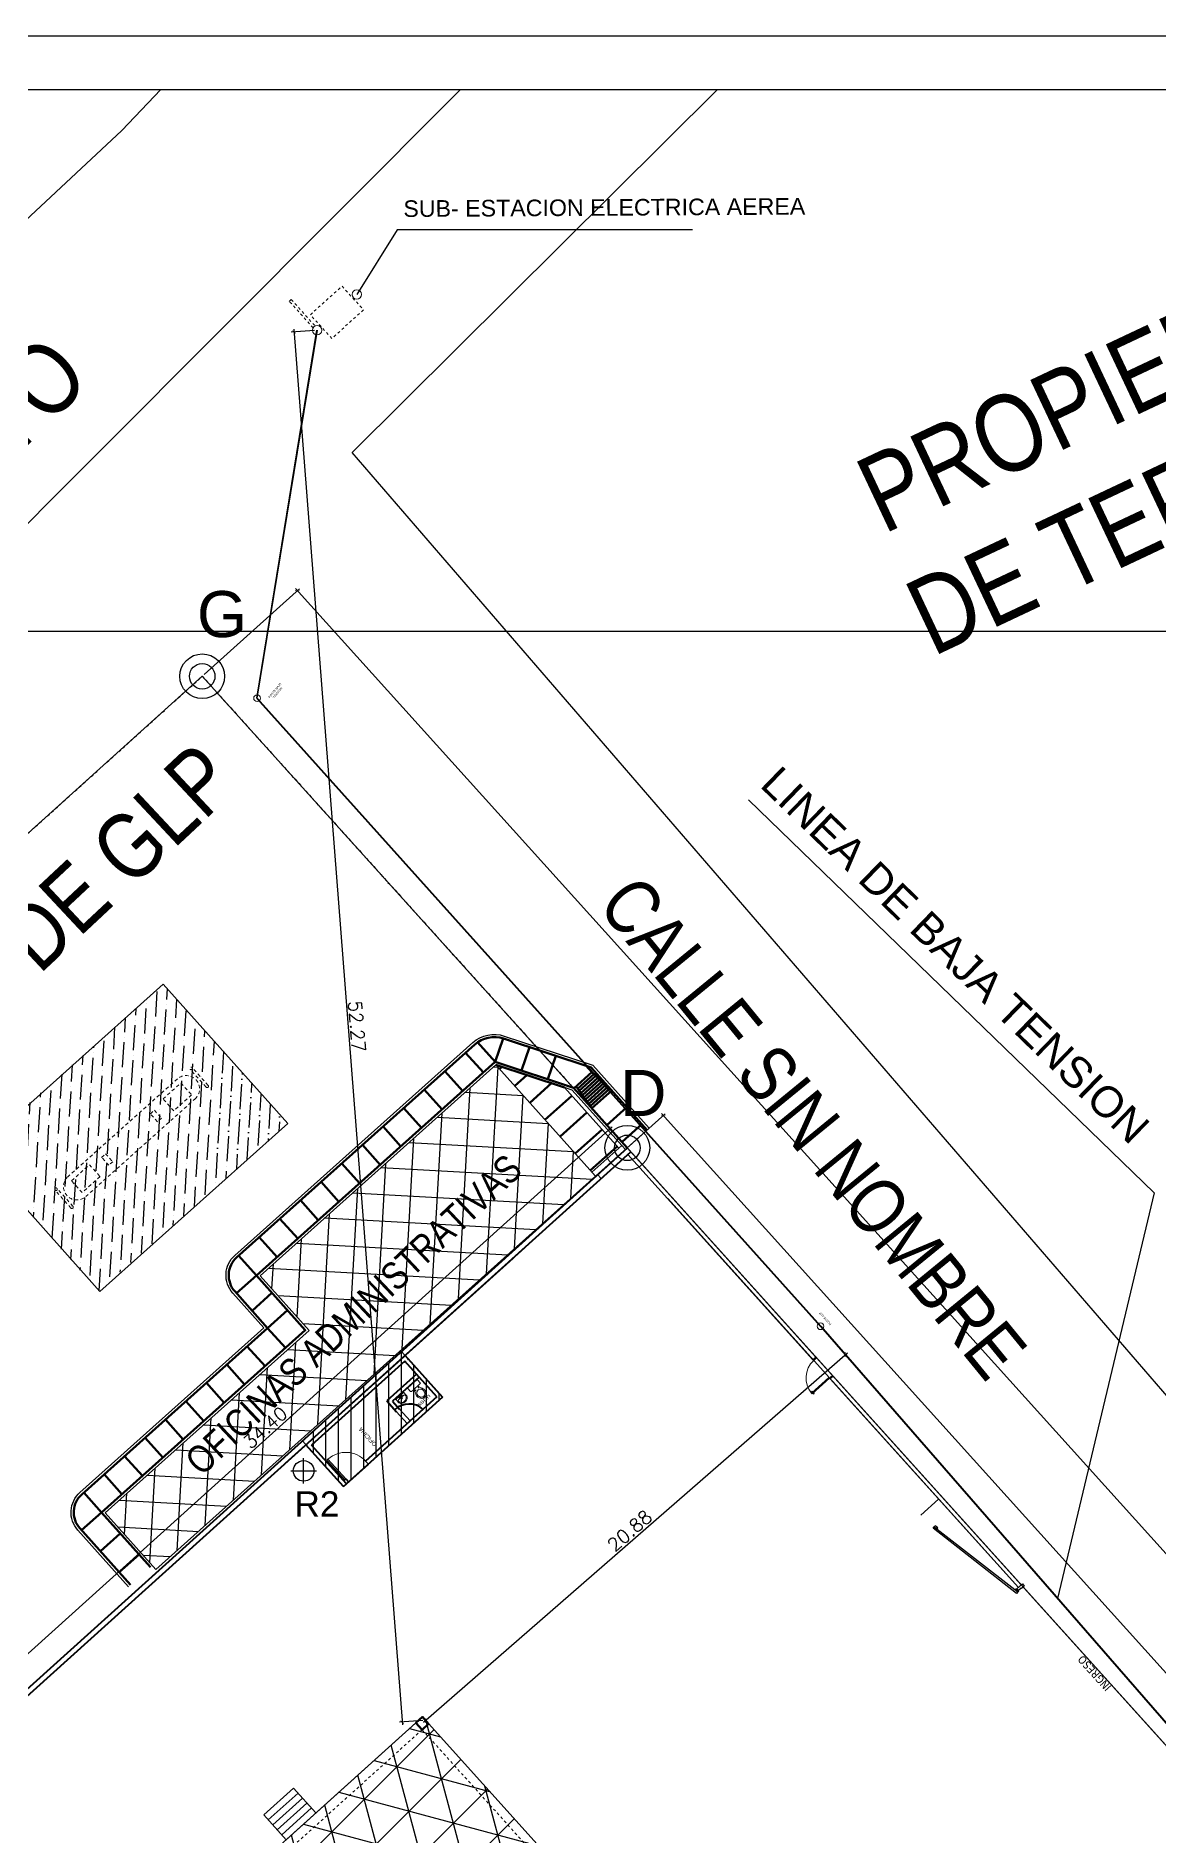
# Model space of a CAD drawing. Header units: metres. Extents: x -2639 to -2278, y 1912 to 2089.
# Drawn here: x -2504.5 to -2462.4, y 2021.7 to 2089.2 of the extents above; entities that cross this region are included whole.
import ezdxf

# ---------------------------------------------------------------- set-up
doc = ezdxf.new("R2010")
doc.units = ezdxf.units.M
for name, pattern in [('CENTER', [50.8, 31.75, -6.35, 6.35, -6.35]), ('DASHED2', [0.375, 0.25, -0.125]), ('DesignArq-linea-continua-2010', [0]), ('HIDDEN', [0.375, 0.25, -0.125])]:
    doc.linetypes.add(name, pattern=pattern)
for name, color, linetype in [('0.1', 1, 'Continuous'), ('015', 40, 'Continuous'), ('02', 2, 'Continuous'), ('03', 3, 'Continuous'), ('04', 4, 'Continuous'), ('4', 5, 'Continuous'), ('AMBIENTES', 3, 'Continuous'), ('TEXTURA PISO', 252, 'Continuous')]:
    doc.layers.add(name, color=color, linetype=linetype)
for name, color, linetype, lineweight in [('0.2', 2, 'Continuous', 9), ('005', 8, 'Continuous', 80), ('ESTIL - S.H. -  2012', 94, 'DesignArq-linea-continua-2010', 15), ('JARDIN', 7, 'Continuous', 5), ('muro00', 252, 'Continuous', 0), ('muro02', 3, 'Continuous', 18), ('muro08', 2, 'Continuous', 60), ('MUROS', 1, 'Continuous', 40), ('piso', 30, 'Continuous', 9), ('proyeccion', 5, 'HIDDEN', 13), ('PROYECCIONES', 4, 'DASHED2', 5), ('puerta', 6, 'Continuous', 15), ('T-TITULOS', 4, 'DASHED2', 5), ('VIAS', 8, 'HIDDEN', 9)]:
    doc.layers.add(name, color=color, linetype=linetype, lineweight=lineweight)
doc.styles.add('ARIAL NARROW', font='ARIALN.TTF')
doc.styles.add('COTA50', font='romans.shx', dxfattribs={"height": 0.5})
doc.styles.add('LG', font='swiss.ttf')
doc.styles.add('ROMANS', font='arial.ttf')
doc.styles.add('TITLEINFO', font='arial.ttf', dxfattribs={"height": 0.2})
doc.styles.add('TITULOS', font='tahoma.ttf', dxfattribs={"height": 0.3})
doc.dimstyles.new('1-100', dxfattribs={"dimscale": 0.1, "dimtxt": 0.5, "dimasz": 1.2, "dimexe": 1, "dimexo": 1, "dimgap": 0.8, "dimtad": 1, "dimzin": 4, "dimdsep": 46, "dimtxsty": 'COTA50', "dimblk": 'ARCHTICK', "dimcen": 2.5, "dimdle": 1, "dimclrd": 1, "dimclre": 1, "dimclrt": 256, "dimadec": 0, "dimazin": 0, "dimtfac": 1, "dimtix": 1, "dimtmove": 2, "dimatfit": 3, "dimfxl": 0, "dimtolj": 1, "dimtzin": 4, "dimarcsym": 0})

# ---------------------------------------------------------------- blocks, each defined once
blk = doc.blocks.new('_ARCHTICK')
at = {"color": 0, "linetype": 'ByBlock', "const_width": 0.15}
blk.add_lwpolyline([(-0.5, -0.5), (0.5, 0.5)], dxfattribs=at)
blk = doc.blocks.new('*D57')
at = {"color": 1, "lineweight": -2}
for p, q in [((-2494.031, 2078.164), (-2494.902, 2078.096)), ((-2494.81, 2078.204), (-2490.734, 2025.895)), ((-2489.971, 2026.055), (-2490.841, 2025.987))]:
    blk.add_line(p, q, dxfattribs=at)
at = {"layer": 'Defpoints', "color": 0}
for p in [(-2493.932, 2078.172), (-2490.741, 2025.995), (-2489.871, 2026.062)]:
    blk.add_point(p, dxfattribs=at)
at = {"color": 1, "lineweight": -2, "xscale": 0.1199999999999999, "yscale": 0.1199999999999999, "zscale": 0.1199999999999999}
for p, rotation in [((-2494.802, 2078.104), 94.45563861861714), ((-2490.741, 2025.995), 274.4556386186171)]:
    blk.add_blockref('_ARCHTICK', p, dxfattribs=dict(at, rotation=rotation))
at = {"insert": (-2492.443, 2052.075), "char_height": 0.5, "attachment_point": 5, "rotation": 274.45564, "style": 'COTA50'}
blk.add_mtext('\\A1;52.27', dxfattribs=at)
blk = doc.blocks.new('*D59')
at = {"color": 1, "lineweight": -2}
for p, q in [((-2535.42, 2031.678), (-2536.284, 2030.898)), ((-2468.575, 1955.944), (-2536.277, 2031.04)), ((-2467.852, 1956.731), (-2468.716, 1955.952))]:
    blk.add_line(p, q, dxfattribs=at)
at = {"layer": 'Defpoints', "color": 0}
for p in [(-2535.346, 2031.745), (-2536.21, 2030.965), (-2467.778, 1956.798)]:
    blk.add_point(p, dxfattribs=at)
at = {"color": 1, "lineweight": -2, "xscale": 0.1199999999999999, "yscale": 0.1199999999999999, "zscale": 0.1199999999999999}
for p, rotation in [((-2536.21, 2030.965), 132.0361737343098), ((-2468.642, 1956.019), 312.0361737343098)]:
    blk.add_blockref('_ARCHTICK', p, dxfattribs=dict(at, rotation=rotation))
at = {"insert": (-2502.181, 1993.713), "char_height": 0.5, "attachment_point": 5, "rotation": 312.03617, "style": 'COTA50'}
blk.add_mtext('\\A1;100.91', dxfattribs=at)
blk = doc.blocks.new('*D62')
at = {"color": 1, "lineweight": -2}
for p, q in [((-2508.433, 2025.266), (-2482.876, 2048.307)), ((-2482.37, 2047.595), (-2483.017, 2048.314)), ((-2507.778, 2024.688), (-2508.426, 2025.407))]:
    blk.add_line(p, q, dxfattribs=at)
at = {"layer": 'Defpoints', "color": 0}
for p in [(-2482.951, 2048.24), (-2482.303, 2047.521), (-2507.711, 2024.614)]:
    blk.add_point(p, dxfattribs=at)
at = {"color": 1, "lineweight": -2, "xscale": 0.1199999999999999, "yscale": 0.1199999999999999, "zscale": 0.1199999999999999}
for p, rotation in [((-2482.951, 2048.24), 42.03617373431035), ((-2508.359, 2025.333), 222.0361737343104)]:
    blk.add_blockref('_ARCHTICK', p, dxfattribs=dict(at, rotation=rotation))
at = {"insert": (-2495.876, 2037.031), "char_height": 0.5, "attachment_point": 5, "rotation": 42.03617, "style": 'COTA50'}
blk.add_mtext('\\A1;34.40', dxfattribs=at)
blk = doc.blocks.new('*D63')
at = {"color": 1, "lineweight": -2}
for p, q in [((-2482.228, 2047.588), (-2480.884, 2048.8)), ((-2481.025, 2048.808), (-2429.259, 1991.389)), ((-2430.597, 1990.318), (-2429.252, 1991.531))]:
    blk.add_line(p, q, dxfattribs=at)
at = {"layer": 'Defpoints', "color": 0}
for p in [(-2482.303, 2047.521), (-2429.326, 1991.464), (-2430.671, 1990.251)]:
    blk.add_point(p, dxfattribs=at)
at = {"color": 1, "lineweight": -2, "xscale": 0.1199999999999999, "yscale": 0.1199999999999999, "zscale": 0.1199999999999999}
for p, rotation in [((-2480.958, 2048.733), 132.0361737343096), ((-2429.326, 1991.464), 312.0361737343096)]:
    blk.add_blockref('_ARCHTICK', p, dxfattribs=dict(at, rotation=rotation))
at = {"insert": (-2454.897, 2020.319), "char_height": 0.5, "attachment_point": 5, "rotation": 312.03617, "style": 'COTA50'}
blk.add_mtext('\\A1;76.72', dxfattribs=at)
blk = doc.blocks.new('*D65')
at = {"color": 1, "lineweight": -2}
blk.add_line((-2489.947, 2025.997), (-2474.05, 2039.839), dxfattribs=at)
at = {"layer": 'Defpoints', "color": 0}
for p in [(-2474.125, 2039.773), (-2474.125, 2039.773), (-2489.871, 2026.062)]:
    blk.add_point(p, dxfattribs=at)
at = {"color": 1, "lineweight": -2, "xscale": 0.1199999999999999, "yscale": 0.1199999999999999, "zscale": 0.1199999999999999}
for p, rotation in [((-2474.125, 2039.773), 41.0489622867885), ((-2489.871, 2026.062), 221.0489622867885)]:
    blk.add_blockref('_ARCHTICK', p, dxfattribs=dict(at, rotation=rotation))
at = {"insert": (-2482.215, 2033.167), "char_height": 0.5, "attachment_point": 5, "rotation": 41.04896, "style": 'COTA50'}
blk.add_mtext('\\A1;20.88', dxfattribs=at)
blk = doc.blocks.new('*D66')
at = {"color": 1, "lineweight": -2}
for p, q in [((-2498.165, 2065.265), (-2494.597, 2068.481)), ((-2427.037, 1993.393), (-2494.738, 2068.489)), ((-2430.597, 1990.318), (-2427.029, 1993.535))]:
    blk.add_line(p, q, dxfattribs=at)
at = {"layer": 'Defpoints', "color": 0}
for p in [(-2494.671, 2068.414), (-2498.239, 2065.198, -2.189), (-2430.671, 1990.251, -2.189)]:
    blk.add_point(p, dxfattribs=at)
at = {"color": 1, "lineweight": -2, "xscale": 0.1199999999999999, "yscale": 0.1199999999999999, "zscale": 0.1199999999999999}
for p, rotation in [((-2494.671, 2068.414), 132.0361737343099), ((-2427.103, 1993.468), 312.0361737343098)]:
    blk.add_blockref('_ARCHTICK', p, dxfattribs=dict(at, rotation=rotation))
at = {"insert": (-2460.642, 2031.162), "char_height": 0.5, "attachment_point": 5, "rotation": 312.03617, "style": 'COTA50'}
blk.add_mtext('\\A1;100.91', dxfattribs=at)
blk = doc.blocks.new('COSTA GAS_ CASCO$0$P-100')
at = {"layer": 'puerta', "color": 9}
for p, q in [((0.045, 0), (0, 0)), ((0, -0.15), (0, 0)), ((0.045, -0.105), (0.045, 0)), ((0.955, 0), (1, 0)), ((0.955, -0.105), (0.955, 0)), ((1, -0.15), (1, 0)), ((0.035, -0.15), (0, -0.15)), ((0.045, -0.105), (0.035, -0.105)), ((0.035, -0.15), (0.035, -0.105)), ((0.045, -0.15), (0.045, -1.06)), ((0.045, -0.15), (0.08, -0.15)), ((0.08, -1.06), (0.08, -0.15)), ((0.955, -0.105), (0.965, -0.105)), ((0.965, -0.15), (0.965, -0.105)), ((0.965, -0.15), (1, -0.15)), ((0.001, -1.028), (0.001, -0.988)), ((0.025, -0.993), (0.001, -0.988)), ((0.025, -1.023), (0.001, -1.028)), ((0.025, -1), (0.025, -0.993)), ((0.029, -1), (0.025, -1)), ((0.025, -1), (0.025, -1.017)), ((0.029, -1.017), (0.025, -1.017)), ((0.025, -1.017), (0.025, -1.023)), ((0.029, -1), (0.029, -0.997)), ((0.033, -0.997), (0.029, -0.997)), ((0.029, -1), (0.029, -1.017)), ((0.029, -1.017), (0.029, -1.019)), ((0.033, -1.019), (0.029, -1.019)), ((0.037, -0.994), (0.033, -0.994)), ((0.033, -0.997), (0.033, -0.994)), ((0.033, -0.997), (0.033, -1.019)), ((0.033, -1.019), (0.033, -1.023)), ((0.037, -1.023), (0.033, -1.023)), ((0.043, -0.982), (0.037, -0.994)), ((0.037, -0.994), (0.037, -1.023)), ((0.043, -1.035), (0.037, -1.023)), ((0.043, -0.982), (0.043, -1.035)), ((0.045, -0.982), (0.043, -0.982)), ((0.045, -1.035), (0.043, -1.035)), ((0.045, -1.06), (0.08, -1.06)), ((0.08, -0.982), (0.082, -0.982)), ((0.08, -1.008), (0.08, -1.008)), ((0.08, -1.008), (0.08, -1.008)), ((0.08, -1.035), (0.082, -1.035)), ((0.082, -0.982), (0.082, -1.035)), ((0.082, -0.982), (0.088, -0.994)), ((0.082, -1.035), (0.088, -1.023)), ((0.088, -0.994), (0.088, -1.023)), ((0.088, -0.994), (0.092, -0.994)), ((0.088, -1.023), (0.092, -1.023)), ((0.092, -0.997), (0.092, -0.994)), ((0.092, -0.997), (0.096, -0.997)), ((0.092, -0.997), (0.092, -1.019)), ((0.092, -1.019), (0.096, -1.019)), ((0.092, -1.019), (0.092, -1.023)), ((0.096, -1), (0.096, -0.997)), ((0.096, -1), (0.096, -1.017)), ((0.096, -1), (0.1, -1)), ((0.096, -1.017), (0.1, -1.017)), ((0.096, -1.017), (0.096, -1.019)), ((0.1, -0.993), (0.124, -0.988)), ((0.1, -1), (0.1, -0.993)), ((0.1, -1), (0.1, -1.017)), ((0.1, -1.017), (0.1, -1.023)), ((0.1, -1.023), (0.124, -1.028)), ((0.124, -1.028), (0.124, -0.988))]:
    blk.add_line(p, q, dxfattribs=at)
blk.add_arc((0.045, -0.15), 0.91, 272.20423, 0, dxfattribs=at)
blk = doc.blocks.new('Design - WC - sifonjet 2020')
at = {"color": 251, "lineweight": 5}
for p, q in [((0, 0.227), (0, -0.227)), ((0.018, 0.245), (0.161, 0.245)), ((0.181, 0.233), (0.186, 0.223)), ((0.018, -0.245), (0.161, -0.245)), ((0.181, -0.233), (0.186, -0.223))]:
    blk.add_line(p, q, dxfattribs=at)
for centre in [(0.257, 0.07), (0.257, -0.07)]:
    blk.add_circle(centre, 0.0085, dxfattribs=at)
for centre, radius, start, end in [((0.018, 0.227), 0.018, 90, 180), ((0.161, 0.223), 0.022, 27.63241, 90), ((0.151, 0.204), 0.04, 0.78249, 27.63241), ((-14.815, 0), 15.007, 359.21751, 0.78249), ((0.189, 0.345), 0.245, 270.71302, 305.28742), ((0.455, -0.004), 0.146, 148.52552, 178.54593), ((0.497, -0.135), 0.326, 105.88309, 120.87336), ((0.434, 0.013), 0.12, 113.94625, 150.0779), ((0.461, -0.037), 0.176, 91.57856, 115.36744), ((0.461, -0.035), 0.22, 91.18904, 103.81096), ((0.456, -0.084), 0.269, 69.01662, 90.01567), ((0.456, -0.096), 0.235, 71.84633, 90.07305), ((0.475, -0.03), 0.166, 42.24571, 70.81486), ((0.474, -0.031), 0.213, 39.62065, 68.27279), ((0.493, -0.001), 0.134, 0.51092, 38.40725), ((0.493, 0.001), 0.134, 321.59275, 359.48908), ((0.495, -0.001), 0.178, 0.40857, 36.59354), ((0.018, -0.227), 0.018, 180, 270), ((0.161, -0.223), 0.022, 270, 332.36759), ((0.151, -0.204), 0.04, 332.36759, 359.21751), ((0.189, -0.345), 0.245, 54.71258, 89.28698), ((0.455, 0.004), 0.146, 181.45407, 211.47448), ((0.434, -0.013), 0.12, 209.9221, 246.05375), ((0.497, 0.135), 0.326, 239.12664, 254.11691), ((0.461, 0.037), 0.176, 244.63256, 268.42144), ((0.461, 0.035), 0.22, 256.18904, 268.81096), ((0.456, 0.096), 0.235, 269.92695, 288.15367), ((0.456, 0.084), 0.269, 269.98433, 290.98338), ((0.475, 0.03), 0.166, 289.18514, 317.75429), ((0.474, 0.031), 0.213, 291.72721, 320.37935), ((0.495, 0.001), 0.178, 323.40646, 359.59143)]:
    blk.add_arc(centre, radius, start, end, dxfattribs=at)
blk = doc.blocks.new('Design - Lav Sifon Jet 2020')
at = {"color": 251, "lineweight": 5}
for p, q in [((-0.187, 0), (0.187, 0)), ((-0.2, -0.14), (-0.2, -0.013)), ((-0.167, -0.113), (-0.167, -0.14)), ((-0.133, -0.08), (-0.013, -0.08)), ((-0.027, -0.04), (-0.082, -0.04)), ((-0.05, -0.008), (-0.05, -0.073)), ((-0.05, -0.017), (0.05, -0.017)), ((-0.05, -0.063), (-0.014, -0.063)), ((-0.01, -0.118), (-0.015, -0.04)), ((-0.014, -0.04), (0.012, -0.04)), ((-0.01, -0.04), (-0.01, -0.118)), ((0, -0.019), (0, -0.129)), ((0.01, -0.04), (0.01, -0.118)), ((0.015, -0.04), (0.01, -0.119)), ((0.013, -0.08), (0.133, -0.08)), ((0.014, -0.063), (0.05, -0.063)), ((0.027, -0.04), (0.082, -0.04)), ((0.05, -0.008), (0.05, -0.073)), ((0.167, -0.113), (0.167, -0.14)), ((0.2, -0.013), (0.2, -0.14))]:
    blk.add_line(p, q, dxfattribs=at)
for centre, radius in [((-0.05, -0.04), 0.02), ((-0.05, -0.04), 0.0138), ((0, -0.04), 0.00882), ((0.05, -0.04), 0.02), ((0.05, -0.04), 0.0138)]:
    blk.add_circle(centre, radius, dxfattribs=at)
for centre, radius, start, end in [((-0.187, -0.013), 0.0133, 90, 180), ((-0.069, -0.14), 0.131, 180.05918, 208.6664), ((-0.036, -0.122), 0.169, 208.60722, 232.78356), ((-0.133, -0.113), 0.0333, 90, 180), ((-0.07, -0.14), 0.0972, 180, 208.60722), ((-0.037, -0.122), 0.135, 208.60722, 232.78356), ((-0.014, -0.093), 0.205, 232.78356, 252.53681), ((-0.015, -0.093), 0.171, 232.78356, 252.53681), ((0, -0.048), 0.252, 252.53681, 270), ((-0.05, -0.04), 0.0232, 90, 270), ((-0.001, -0.048), 0.219, 252.53681, 270), ((0, -0.117), 0.0198, 124.25764, 55.11831), ((0, -0.117), 0.0167, 130.8111, 48.37072), ((0, -0.04), 0.0155, 0, 180), ((0, -0.119), 0.01, 176.85189, 3.14811), ((-0.001, -0.048), 0.219, 270, 287.46319), ((0, -0.048), 0.252, 270, 287.46319), ((0.05, -0.04), 0.0232, 270, 90), ((0.014, -0.093), 0.171, 287.46319, 307.21644), ((0.014, -0.093), 0.205, 287.46319, 307.21644), ((0.035, -0.122), 0.135, 307.21644, 331.39278), ((0.133, -0.113), 0.0333, 0, 90), ((0.036, -0.122), 0.169, 307.21644, 331.39278), ((0.069, -0.14), 0.0972, 331.39278, 0), ((0.069, -0.14), 0.131, 331.39278, 0), ((0.187, -0.013), 0.0133, 0, 90)]:
    blk.add_arc(centre, radius, start, end, dxfattribs=at)
blk = doc.blocks.new('CASCO ZETA GAS')
at = {"linetype": 'HIDDEN', "ltscale": 0.2}
for p, q in [((2112.02, 1210.652), (2112.02, 1176.442)), ((2112.02, 1176.442), (2088.22, 1176.442))]:
    blk.add_line(p, q, dxfattribs=at)
at = {"color": 9}
for p, q in [((2066.054, 1176.444), (2066.054, 1176.527)), ((2066.054, 1176.527), (2066.081, 1176.527)), ((2066.081, 1176.527), (2066.081, 1176.662))]:
    blk.add_line(p, q, dxfattribs=at)
for points in [[(2066.044, 1176.785), (2069.954, 1177.474), (2069.965, 1177.407), (2066.055, 1176.718)], [(2069.965, 1177.407), (2069.835, 1177.384), (2069.843, 1177.34), (2069.973, 1177.363)], [(2066.055, 1176.718), (2066.186, 1176.741), (2066.194, 1176.696), (2066.063, 1176.673)]]:
    blk.add_lwpolyline(points, close=True, dxfattribs=at)
blk.add_lwpolyline([(2066.081, 1176.662), (2066.163, 1176.662), (2066.163, 1176.391), (2066.054, 1176.391), (2066.054, 1176.527)], dxfattribs=at)
at = {"layer": '0.2'}
blk.add_line((2088.22, 1176.442), (2088.02, 1176.442), dxfattribs=at)
at = {"layer": '015'}
blk.add_line((2066.163, 1176.592), (2085.794, 1176.592), dxfattribs=at)
at = {"layer": 'muro02'}
for p, q in [((2077.663, 1176.592), (2088.02, 1176.592)), ((2077.663, 1176.442), (2077.663, 1176.592)), ((2077.663, 1176.442), (2088.02, 1176.442))]:
    blk.add_line(p, q, dxfattribs=at)
blk.add_lwpolyline([(2066.163, 1176.592), (2076.703, 1176.592), (2076.703, 1176.442), (2066.163, 1176.442)], dxfattribs=at)
at = {"layer": 'muro08'}
blk.add_lwpolyline([(2077.52, 1196.762), (2077.17, 1196.762), (2077.17, 1196.432), (2077.52, 1196.432)], close=True, dxfattribs=at)
at = {"layer": 'MUROS'}
for p, q in [((2088.02, 1210.852), (2088.02, 1176.442)), ((2088.22, 1210.652), (2088.22, 1176.442)), ((2088.02, 1187.892), (2088.02, 1193.891)), ((2088.02, 1193.741), (2088.02, 1182.389)), ((2085.916, 1192.841), (2085.916, 1191.591)), ((2085.916, 1192.841), (2088.02, 1192.841)), ((2085.916, 1192.691), (2087.87, 1192.691)), ((2085.916, 1187.842), (2085.916, 1192.691)), ((2086.066, 1192.591), (2085.916, 1192.591)), ((2086.066, 1192.691), (2086.066, 1192.591)), ((2086.066, 1192.591), (2086.066, 1192.691)), ((2087.87, 1187.992), (2087.87, 1192.691)), ((2086.066, 1187.992), (2086.066, 1191.591)), ((2087.216, 1189.492), (2086.666, 1189.492)), ((2087.066, 1189.342), (2086.666, 1189.342)), ((2087.066, 1187.992), (2087.066, 1189.342)), ((2087.216, 1187.992), (2087.216, 1189.492)), ((2087.566, 1187.842), (2085.916, 1187.842)), ((2085.916, 1187.842), (2088.02, 1187.842)), ((2086.066, 1187.992), (2087.87, 1187.992)), ((2087.87, 1187.992), (2087.82, 1187.992)), ((2087.87, 1187.842), (2087.82, 1187.842)), ((2088.02, 1185.842), (2088.02, 1181.792))]:
    blk.add_line(p, q, dxfattribs=at)
blk.add_arc((2085.981, 1189.474), 0.787, 276.17927, 1.30002, dxfattribs=at)
at = {"layer": 'piso'}
for p, q in [((2077.52, 1203.307), (2078.77, 1203.307)), ((2077.52, 1201.807), (2078.77, 1201.807))]:
    blk.add_line(p, q, dxfattribs=at)
for points in [[(2077.52, 1203.307), (2077.52, 1196.432), (2057.24, 1196.432), (2057.24, 1197.662)], [(2077.77, 1203.307), (2077.77, 1201.807)], [(2078.02, 1203.307), (2078.02, 1201.807)], [(2078.27, 1203.307), (2078.27, 1201.807)], [(2078.52, 1203.307), (2078.52, 1201.807)], [(2078.77, 1203.307), (2078.77, 1201.807)]]:
    blk.add_lwpolyline(points, dxfattribs=at)
at = {"layer": 'proyeccion', "linetype": 'HIDDEN', "ltscale": 0.025}
for q in [(2077.17, 1203.307), (2071.447, 1196.762)]:
    blk.add_line((2077.17, 1196.762), q, dxfattribs=at)
at = {"layer": 'TEXTURA PISO'}
blk.add_line((2070.63, 1177.492), (2070.63, 1176.592), dxfattribs=at)
at = {"layer": 'VIAS', "linetype": 'CENTER'}
for p, q in [((2085.916, 1192.591), (2085.916, 1191.591)), ((2087.066, 1192.641), (2086.066, 1192.641)), ((2087.066, 1192.591), (2086.066, 1192.591)), ((2087.066, 1192.591), (2087.066, 1192.641)), ((2086.066, 1191.591), (2085.916, 1191.591)), ((2086.866, 1189.492), (2086.066, 1189.492)), ((2086.866, 1189.342), (2086.066, 1189.342))]:
    blk.add_line(p, q, dxfattribs=at)
blk.add_arc((2086.066, 1192.591), 1, 270, 360, dxfattribs=at)
at = {"layer": 'ESTIL - S.H. -  2012', "color": 251, "lineweight": 5, "extrusion": (0, 0, -1), "xscale": -1, "zscale": -1, "rotation": 90}
blk.add_blockref('Design - Lav Sifon Jet 2020', (-2087.028, 1189.003), dxfattribs=at)
at = {"layer": 'ESTIL - S.H. -  2012', "color": 251, "lineweight": 5, "rotation": 180}
blk.add_blockref('Design - WC - sifonjet 2020', (2087.042, 1188.348), dxfattribs=at)
at = {"layer": 'puerta', "linetype": 'ByBlock', "ltscale": 3, "xscale": -0.9702687673786414, "yscale": 0.9702687673791885, "zscale": 0.970268767378913, "rotation": 180}
blk.add_blockref('COSTA GAS_ CASCO$0$P-100', (2076.692, 1176.444), dxfattribs=at)
at = {"layer": 'AMBIENTES', "ltscale": 0.015, "style": 'TITLEINFO', "width": 1.35}
blk.add_text('sshh', height=0.15, rotation=270, dxfattribs=at).set_placement((2086.233, 1188.745))
at = {"layer": 'AMBIENTES', "ltscale": 0.015, "insert": (2086.694, 1191.004), "char_height": 0.1562, "width": 0.0033, "attachment_point": 2, "style": 'TITLEINFO'}
blk.add_mtext('OFICINA', dxfattribs=at)
at = {"layer": 'T-TITULOS', "insert": (2061.059, 1176.776), "char_height": 0.3, "width": 4.89296, "attachment_point": 1, "style": 'TITULOS'}
blk.add_mtext('INGRESO', dxfattribs=at)

msp = doc.modelspace()

# ---------------------------------------------------------------- hatches: boundary and pattern name
at = {"layer": '0.1'}
h = msp.add_hatch(dxfattribs=at)
h.set_pattern_fill('_USER', color=4, scale=0.471202, angle=90, style=0, pattern_type=0)
h.set_pattern_definition([(90, (0, 0), (-0.471201605, 3e-17), [])])
h.paths.add_polyline_path([(-2492.9398, 2034.8282), (-2494.4829, 2036.5399), (-2490.7697, 2039.8876), (-2489.2265, 2038.1759)])
h = msp.add_hatch(dxfattribs=at)
h.set_pattern_fill('NET3', color=256, scale=0.471202, angle=45, style=0)
h.set_pattern_definition([(45, (-0.1138, 0.1263), (-1.0578778, 1.0578778), []), (105, (-0.1138, 0.1263), (-1.4450879, -0.38721014), []), (165, (-0.1138, 0.1263), (-0.38721014, -1.4450879), [])])
h.paths.add_polyline_path([(-2500.3979, 2016.8008), (-2489.9849, 2026.1886), (-2476.4055, 2011.1262), (-2486.8184, 2001.7384)])
at = {"layer": '015', "ltscale": 4}
h = msp.add_hatch(dxfattribs=at)
h.set_pattern_fill('ANSI36', color=256, scale=3, angle=221.552, style=0)
h.set_pattern_definition([(266.5519995427, (5256347.1863, -6273628.5323), (0.334852562109, -0.677615543025), [0.9375, -0.1875, 0, -0.1875])])
h.paths.add_polyline_path([(-2499.6994, 2053.6568), (-2506.7704, 2047.3894), (-2502.1273, 2042.1509), (-2495.0563, 2048.4183)])
at = {"layer": '015', "ltscale": 2}
h = msp.add_hatch(dxfattribs=at)
h.set_pattern_fill('_USER', color=256, angle=86.802893, pattern_type=0)
h.set_pattern_definition([(86.802893187, (-584279.049, -8164750.6679), (-0.99844358165, 0.05577108802), [])])
h.paths.add_polyline_path([(-2496.0652, 2042.7269), (-2494.2322, 2040.6769), (-2501.8729, 2033.8446), (-2499.9732, 2031.7201), (-2483.4954, 2046.4545), (-2487.2281, 2050.629)])
h = msp.add_hatch(dxfattribs=at)
h.set_pattern_fill('_USER', color=256, angle=176.802893, pattern_type=0)
h.set_pattern_definition([(176.802893187, (5283468.8824, -6250410.4206), (-0.05577108802, -0.99844358165), [])])
h.paths.add_polyline_path([(-2483.4954, 2046.4545), (-2487.2281, 2050.629), (-2496.0652, 2042.7269), (-2494.2322, 2040.6769), (-2501.8729, 2033.8446), (-2499.9732, 2031.7201)])

# ---------------------------------------------------------------- linework, layer by layer
at = {"color": 1}
for p, q in [((-2490.9299, 2081.9329), (-2492.4462, 2079.5108)), ((-2479.8601, 2081.9376), (-2490.9299, 2081.9329))]:
    msp.add_line(p, q, dxfattribs=at)
at = {"color": 4}
for p, q in [((-2496.1924, 2064.376), (-2493.9415, 2078.1733)), ((-2496.1826, 2064.3744), (-2493.9316, 2078.1716)), ((-2496.1727, 2064.3728), (-2493.9217, 2078.17))]:
    msp.add_line(p, q, dxfattribs=at)
at = {"color": 253}
msp.add_line((-2357.4506, 2066.878), (-2545.0156, 2066.878), dxfattribs=at)
for p, q in [((-2535.3455, 2031.7446), (-2498.2391, 2065.1978)), ((-2477.7633, 2060.5658, -3198.6165), (-2462.555, 2045.834, -3198.6165)), ((-2483.4954, 2046.4545), (-2481.4827, 2048.2542)), ((-2483.2828, 2046.3681), (-2483.4167, 2046.5166)), ((-2462.555, 2045.834, -3198.6165), (-2466.1792, 2030.6329)), ((-2494.4384, 2034.932), (-2494.4384, 2035.8894)), ((-2494.9171, 2035.4107), (-2493.9597, 2035.4107))]:
    msp.add_line(p, q)
at = {"color": 1}
msp.add_lwpolyline([(-2547.0156, 2089.1996), (-2277.5105, 2089.1996), (-2277.5105, 1911.9), (-2547.0156, 1911.9)], close=True, dxfattribs=at)
at = {"color": 5}
for points in [[(-2545.0156, 2087.1996), (-2357.4506, 2087.1996), (-2357.4506, 1944.8946), (-2545.0156, 1944.8946)], [(-2545.0156, 2087.1996), (-2279.5105, 2087.1996), (-2279.5105, 1913.9), (-2545.0156, 1913.9)]]:
    msp.add_lwpolyline(points, close=True, dxfattribs=at)
for points in [[(-2545.0156, 2032.3982), (-2524.6989, 2050.9656), (-2488.558, 2087.1996)], [(-2499.7951, 2087.1996), (-2501.2465, 2085.6531), (-2533.035, 2055.9673), (-2545.0156, 2044.4941)], [(-2467.7776, 1956.798), (-2430.6712, 1990.2512), (-2498.2391, 2065.1978), (-2535.3455, 2031.7446), (-2467.7776, 1956.798)], [(-2535.3455, 2031.7446), (-2523.6476, 2042.2908), (-2507.7112, 2024.614), (-2482.3026, 2047.521), (-2430.6712, 1990.2512), (-2467.7776, 1956.798), (-2535.3455, 2031.7446)], [(-2492.9398, 2034.8282), (-2494.4829, 2036.5399), (-2490.7697, 2039.8876), (-2489.2265, 2038.1759), (-2492.9398, 2034.8282)], [(-2500.3979, 2016.8008), (-2489.9849, 2026.1886), (-2476.4055, 2011.1262), (-2486.8184, 2001.7384), (-2500.3979, 2016.8008)]]:
    msp.add_lwpolyline(points)
at = {"color": 2}
msp.add_lwpolyline([(-2422.5762, 1992.4928), (-2492.6235, 2073.5834), (-2478.918, 2087.1996)], dxfattribs=at)
for points, elevation in [([(-2467.7776, 1956.798), (-2430.6712, 1990.2512), (-2498.2391, 2065.1978), (-2535.3455, 2031.7446), (-2467.7776, 1956.798)], 2.1894), ([(-2535.3455, 2031.7446), (-2523.6476, 2042.2908), (-2507.7112, 2024.614), (-2482.3026, 2047.521), (-2430.6712, 1990.2512), (-2467.7776, 1956.798), (-2535.3455, 2031.7446)], -2.1894)]:
    msp.add_lwpolyline(points, dxfattribs=dict(elevation=elevation))
at = {"color": 4}
for points in [[(-2475.0675, 2040.825), (-2496.19, 2064.3678)], [(-2475.0601, 2040.8316), (-2496.1826, 2064.3744)], [(-2475.0527, 2040.8383), (-2496.1751, 2064.3811)], [(-2475.0676, 2040.8251), (-2451.4359, 2013.6868)], [(-2475.0601, 2040.8316), (-2451.4284, 2013.6933)], [(-2475.0526, 2040.8382), (-2451.4209, 2013.6999)]]:
    msp.add_lwpolyline(points, dxfattribs=at)
msp.add_circle((-2494.4384, 2035.4107), 0.3865)
at = {"layer": '0.2'}
msp.add_line((-2498.2391, 2065.1978), (-2482.1687, 2047.3725), dxfattribs=at)
msp.add_line((-2498.2391, 2065.1978), (-2482.1687, 2047.3725), dxfattribs=at)
at = {"layer": '005'}
for p, q in [((-2487.2515, 2050.742), (-2487.9181, 2051.4874)), ((-2487.2516, 2050.7422), (-2486.9586, 2051.6225)), ((-2486.9586, 2051.6225), (-2487.2516, 2050.7422)), ((-2486.2666, 2050.4169), (-2485.9736, 2051.2972)), ((-2485.9736, 2051.2972), (-2486.2666, 2050.4169)), ((-2487.7006, 2050.3406), (-2488.3672, 2051.0861)), ((-2487.2515, 2050.742), (-2484.3165, 2049.7732)), ((-2487.2281, 2050.629), (-2487.2282, 2050.629)), ((-2487.2281, 2050.629), (-2484.6588, 2049.7808)), ((-2485.2816, 2050.0916), (-2484.9886, 2050.9719)), ((-2484.9886, 2050.9719), (-2485.2816, 2050.0916)), ((-2483.6278, 2050.3532), (-2483.8431, 2050.594)), ((-2488.4739, 2049.6492), (-2489.1405, 2050.3946)), ((-2487.0912, 2050.4758), (-2487.003, 2050.5547)), ((-2486.5246, 2049.8422), (-2486.0716, 2050.2472)), ((-2485.958, 2049.2086), (-2485.1403, 2049.9398)), ((-2483.6278, 2050.3532), (-2484.2987, 2049.7533)), ((-2484.165, 2049.7387), (-2483.5537, 2050.2853)), ((-2484.1058, 2049.6575), (-2483.4796, 2050.2174)), ((-2484.0466, 2049.5763), (-2483.4055, 2050.1495)), ((-2483.9874, 2049.4951), (-2483.3314, 2050.0817)), ((-2483.9282, 2049.4139), (-2483.2573, 2050.0138)), ((-2483.869, 2049.3327), (-2483.1832, 2049.9459)), ((-2483.6278, 2050.3532), (-2482.8867, 2049.6744)), ((-2489.2471, 2048.9577), (-2489.9137, 2049.7032)), ((-2485.3914, 2048.5749), (-2484.3851, 2049.4748)), ((-2484.2242, 2049.8199), (-2483.6322, 2049.0078)), ((-2483.8098, 2049.2514), (-2483.109, 2049.878)), ((-2483.7506, 2049.1702), (-2483.0349, 2049.8101)), ((-2483.6914, 2049.089), (-2482.9608, 2049.7423)), ((-2483.6322, 2049.0078), (-2482.8867, 2049.6744)), ((-2490.0204, 2048.2663), (-2490.687, 2049.0117)), ((-2484.8249, 2047.9413), (-2483.8185, 2048.8412)), ((-2483.0656, 2048.3742), (-2482.3201, 2049.0408)), ((-2490.7936, 2047.5749), (-2491.4602, 2048.3203)), ((-2484.2583, 2047.3077), (-2483.2519, 2048.2075)), ((-2482.499, 2047.7406), (-2481.7535, 2048.4071)), ((-2491.5669, 2046.8834), (-2492.2335, 2047.6289)), ((-2483.6917, 2046.6741), (-2482.6853, 2047.5739)), ((-2492.3402, 2046.192), (-2493.0067, 2046.9374)), ((-2493.1134, 2045.5005), (-2493.78, 2046.246)), ((-2493.8867, 2044.8091), (-2494.5532, 2045.5546)), ((-2494.6599, 2044.1177), (-2495.3265, 2044.8631)), ((-2495.4332, 2043.4262), (-2496.0997, 2044.1717)), ((-2496.2064, 2042.7348), (-2496.873, 2043.4802)), ((-2496.2064, 2042.7348), (-2496.9519, 2042.0682)), ((-2495.6232, 2042.0825), (-2496.3686, 2041.416)), ((-2495.0399, 2041.4303), (-2495.7854, 2040.7637)), ((-2495.1188, 2040.0183), (-2495.7854, 2040.7637)), ((-2495.8849, 2039.3332), (-2496.5515, 2040.0786)), ((-2496.6511, 2038.6481), (-2497.3177, 2039.3935)), ((-2497.4172, 2037.963), (-2498.0838, 2038.7084)), ((-2498.1834, 2037.2779), (-2498.85, 2038.0234)), ((-2498.9495, 2036.5928), (-2499.6161, 2037.3383)), ((-2499.7157, 2035.9077), (-2500.3823, 2036.6532)), ((-2500.4818, 2035.2227), (-2501.1484, 2035.9681)), ((-2501.248, 2034.5376), (-2501.9146, 2035.283)), ((-2502.0141, 2033.8525), (-2502.6807, 2034.5979)), ((-2502.0141, 2033.8525), (-2502.7596, 2033.1859)), ((-2501.31, 2033.0651), (-2502.0555, 2032.3985)), ((-2500.6059, 2032.2776), (-2501.3513, 2031.6111))]:
    msp.add_line(p, q, dxfattribs=at)
msp.add_lwpolyline([(-2500.9265, 2031.1359), (-2502.8262, 2033.2605, -0.4142136), (-2502.7553, 2034.5313), (-2495.7854, 2040.7637), (-2497.0185, 2042.1428, -0.4142136), (-2496.9475, 2043.4136), (-2488.0235, 2051.3934, -0.2682782), (-2486.9454, 2051.618), (-2483.6528, 2050.5311), (-2481.5572, 2048.1876)], format="xyb", dxfattribs=at)
for points in [[(-2487.2516, 2050.7422), (-2496.2064, 2042.7348), (-2494.3734, 2040.6848), (-2502.0141, 2033.8525), (-2500.1811, 2031.8025)], [(-2482.3026, 2047.521), (-2484.3165, 2049.7732)]]:
    msp.add_lwpolyline(points, dxfattribs=at)
at = {"layer": '015'}
msp.add_line((-2523.6476, 2042.2908), (-2498.2391, 2065.1978), dxfattribs=at)
at = {"layer": '02'}
msp.add_lwpolyline([(-2501.0011, 2031.0693), (-2502.9008, 2033.1938, -0.4142136), (-2502.8219, 2034.6058), (-2495.9266, 2040.7716), (-2497.0931, 2042.0761, -0.4142136), (-2497.0142, 2043.4881), (-2488.0901, 2051.468, -0.2682782), (-2486.9141, 2051.713), (-2483.5961, 2050.6177), (-2481.4827, 2048.2542)], format="xyb", dxfattribs=at)
msp.add_lwpolyline([(-2482.6223, 2047.5034), (-2482.5105, 2047.6034), (-2484.3733, 2049.6866), (-2484.6588, 2049.7808)], close=True, dxfattribs=at)
at = {"layer": '03'}
for points in [[(-2499.6994, 2053.6568), (-2506.7429, 2047.3585), (-2502.0769, 2042.1404), (-2495.0334, 2048.4387)], [(-2482.3772, 2047.4543), (-2483.4954, 2046.4545), (-2483.6287, 2046.6036), (-2482.5105, 2047.6034)]]:
    msp.add_lwpolyline(points, close=True, dxfattribs=at)
at = {"layer": '04', "ltscale": 2}
msp.add_lwpolyline([(-2483.4954, 2046.4545), (-2483.4954, 2046.4545), (-2483.4954, 2046.4545), (-2487.2281, 2050.629), (-2496.0652, 2042.7269), (-2494.2322, 2040.6769), (-2501.8729, 2033.8446), (-2499.9732, 2031.7201), (-2483.4954, 2046.4545)], dxfattribs=at)
at = {"layer": '04'}
for centre, radius in [((-2498.2391, 2065.1978), 0.8388), ((-2498.2391, 2065.1978, -2.1894), 0.4787), ((-2482.3026, 2047.521), 0.8388), ((-2482.3026, 2047.521, -2.1894), 0.4787)]:
    msp.add_circle(centre, radius, dxfattribs=at)
at = {"layer": 'muro02'}
for centre, radius in [((-2492.4462, 2079.5108), 0.175), ((-2493.9316, 2078.1716), 0.175), ((-2496.1826, 2064.3744), 0.125), ((-2475.0601, 2040.8316), 0.125)]:
    msp.add_circle(centre, radius, dxfattribs=at)
at = {"layer": 'proyeccion', "linetype": 'HIDDEN', "ltscale": 0.025}
msp.add_lwpolyline([(-2493.3813, 2077.8599), (-2494.1848, 2078.7512), (-2492.9965, 2079.8226), (-2492.193, 2078.9313)], close=True, dxfattribs=at)
msp.add_lwpolyline([(-2494.0815, 2078.262), (-2494.9737, 2079.2517), (-2494.8983, 2079.3197), (-2494.006, 2078.33)], dxfattribs=at)
at = {"layer": 'PROYECCIONES', "ltscale": 0.5}
for p, q in [((-2498.0905, 2049.7965), (-2498.6906, 2050.4673)), ((-2498.016, 2049.8632), (-2498.616, 2050.534)), ((-2503.1596, 2045.2638), (-2503.7594, 2045.9348)), ((-2503.085, 2045.3305), (-2503.6848, 2046.0015))]:
    msp.add_line(p, q, dxfattribs=at)
msp.add_lwpolyline([(-2502.6044, 2045.6932), (-2498.5045, 2049.3593, 1), (-2499.1711, 2050.1047), (-2503.271, 2046.4386, 1)], format="xyb", close=True, dxfattribs=at)
for points in [[(-2498.6378, 2049.5084), (-2499.3087, 2048.9085), (-2499.7086, 2049.3557), (-2499.0377, 2049.9556)], [(-2499.7668, 2048.633), (-2499.9158, 2048.4997), (-2500.1825, 2048.7979), (-2500.0334, 2048.9312)], [(-2501.5931, 2046.9999), (-2501.7422, 2046.8666), (-2502.0088, 2047.1648), (-2501.8597, 2047.2981)], [(-2502.0668, 2046.4422), (-2502.7377, 2045.8422), (-2503.1377, 2046.2895), (-2502.4668, 2046.8894)]]:
    msp.add_lwpolyline(points, close=True, dxfattribs=at)
for centre in [(-2498.6533, 2050.5006), (-2498.0533, 2049.8298), (-2503.7221, 2045.9681), (-2503.1223, 2045.2972)]:
    msp.add_circle(centre, 0.05, dxfattribs=at)

# ---------------------------------------------------------------- block references
at = {"rotation": 132.0361737343117}
for p in [(-210.2615, 1284.2983), (-210.2615, 1284.2983, 2.1894)]:
    msp.add_blockref('CASCO ZETA GAS', p, dxfattribs=at)

# ---------------------------------------------------------------- texts
at = {"color": 1, "style": 'ROMANS'}
msp.add_text('SUB- ESTACION ELECTRICA AEREA', height=0.62208, rotation=0.343629, dxfattribs=at).set_placement((-2490.6961, 2082.4158, 4606.0077))
at = {"style": 'LG'}
msp.add_text('R2', height=0.94337, dxfattribs=at).set_placement((-2494.7801, 2033.6989, 2.1894))
at = {"layer": '04', "style": 'LG'}
for s, p in [('G', (-2498.4364, 2066.6644, -2.1894)), ('D', (-2482.5792, 2048.7143))]:
    msp.add_text(s, height=1.728, dxfattribs=at).set_placement(p)
at = {"layer": '4', "color": 1, "linetype": 'Continuous', "style": 'ARIAL NARROW'}
for s, height, rotation, p in [('PROPIEDAD', 2.89278, 25.241109, (-2472.703, 2070.51)), ('DE TERCEROS', 2.892775, 25.241109, (-2470.8575, 2065.918)), ('CARRETERA AL AEROPUERTO', 2.689332, 44.330917, (-2535.2734, 2044.0602)), ('GASOCENTRO DE GLP', 2.458859, 43.08733, (-2519.5471, 2039.7774)), ('CALLE SIN NOMBRE', 2.066268, 309.279434, (-2483.468, 2056.5906)), ('OFICINAS ADMINISTRATIVAS', 1.033134, 43.385398, (-2498.2584, 2035.1828))]:
    msp.add_text(s, height=height, rotation=rotation, dxfattribs=at).set_placement(p)
at = {"layer": 'JARDIN', "color": 3, "style": 'ROMANS'}
msp.add_text('LINEA DE BAJA TENSION', height=1.152, rotation=315.928018, dxfattribs=at).set_placement((-2477.3757, 2061.0849, 7036.9562))
at = {"layer": 'muro00', "char_height": 0.08, "attachment_point": 5, "style": 'ROMANS'}
for s, insert, rotation in [('POSTE BAJA TENSION', (-2495.4662, 2064.624), 51.410582), ('POSTE LUZ', (-2474.884, 2041.1199), 132.036174)]:
    msp.add_mtext_dynamic_manual_height_columns(s, width=0.845965, gutter_width=0.75, heights=[0], dxfattribs=dict(at, insert=insert, rotation=rotation))

# ---------------------------------------------------------------- dimensions: what is measured, and where the dimension line sits
for p1, p2, distance, picture, middle in [((-2493.9316, 2078.1716), (-2489.8711, 2026.0623), -0.8728, '*D57', (-2492.4426, 2052.0748)), ((-2430.6712, 1990.2512, -2.1894), (-2498.2391, 2065.1978, -2.1894), -4.8036, '*D66', (-2460.6423, 2031.1619)), ((-2489.8711, 2026.0623), (-2474.1254, 2039.7735), 0, '*D65', (-2482.215, 2033.1668)), ((-2467.7776, 1956.798), (-2535.3455, 2031.7446), 1.1638, '*D59', (-2502.1809, 1993.713))]:
    dim = msp.add_aligned_dim(p1=p1, p2=p2, distance=distance, dimstyle='1-100')
    dim.commit()
    dim.dimension.update_dxf_attribs({"geometry": picture, "text_midpoint": middle})
for p1, p2, distance, text, picture, middle in [((-2482.3026, 2047.521), (-2430.6712, 1990.2512), 1.8106, '76.72', '*D63', (-2454.8971, 2020.3194)), ((-2507.7112, 2024.614), (-2482.3026, 2047.521), 0.9676, '34.40', '*D62', (-2495.8758, 2037.0312))]:
    dim = msp.add_aligned_dim(p1=p1, p2=p2, distance=distance, text=text, dimstyle='1-100')
    dim.commit()
    dim.dimension.update_dxf_attribs({"geometry": picture, "text_midpoint": middle})

doc.saveas('drawing.dxf')
